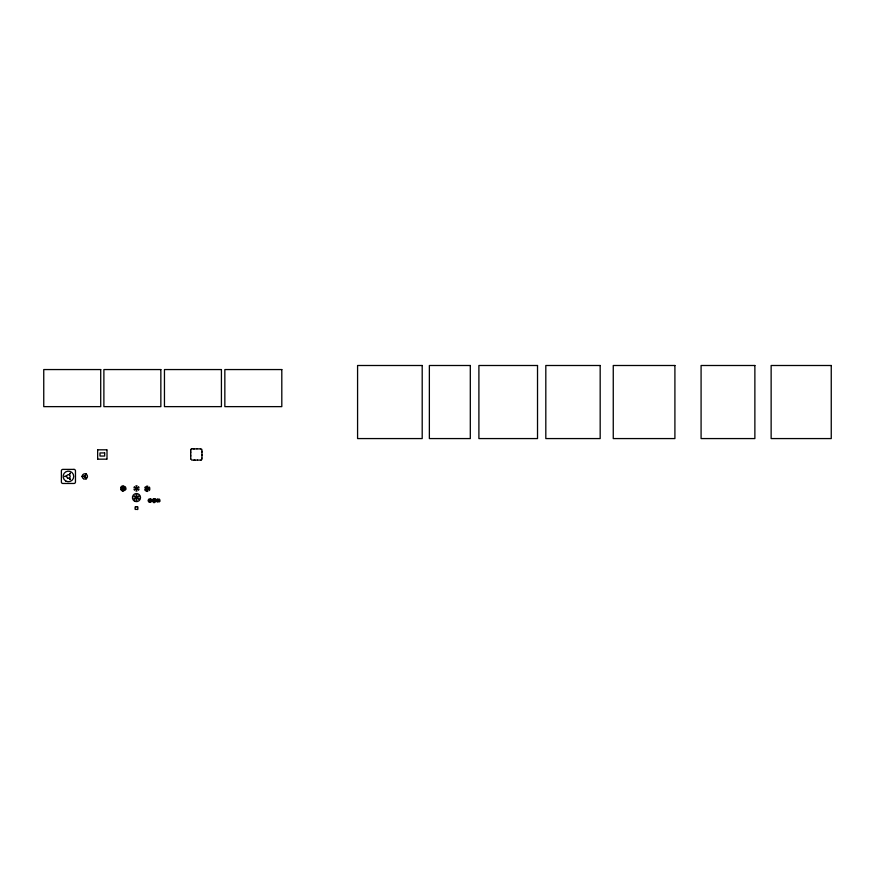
<?xml version="1.0" encoding="UTF-8"?>
<svg xmlns="http://www.w3.org/2000/svg" width="875" height="875" viewBox="0 0 875 875"><rect width="100%" height="100%" fill="white"/><g stroke="black" fill="none" stroke-linecap="round" stroke-linejoin="round"><path stroke-width="1.31" d="M124.578 487.539L124.578 489.344M137.867 507.227L137.867 509.031M190.728 458.73L190.848 459.408M190.739 450.1L190.739 451.73M190.739 452.67L190.739 455.164M190.728 451.872L190.739 452.594M190.739 456.105L190.739 458.598M190.728 455.295L190.739 456.017M201.961 452.047L201.972 451.303M201.961 451.183L201.808 449.291M201.961 454.617L201.961 452.123M201.961 458.052L201.961 455.558M201.961 455.47L201.972 454.727M125.759 489.125L125.016 488.666M200.736 460.097L197.542 460.097M122.325 489.606L121.734 490.011M124.545 487.692L124.567 489.212M191.986 448.809L193.484 448.886M146.683 487.397L146.475 486.752M124.359 489.027L124.48 488.786A1.323 1.323 0 0 1 122.598 489.595L122.413 489.781M148.706 488.589L149.373 488.425M201.622 459.758L200.987 460.086M137.791 488.698L137.78 488.72A1.323 1.323 0 0 1 137.506 489.256L136.763 489.727A1.323 1.323 0 0 1 136.161 489.705L136.084 489.694M137.791 497.864L137.78 497.886A1.323 1.323 0 0 1 137.506 498.422L136.763 498.881A1.323 1.323 0 0 1 136.161 498.87L136.084 498.859M70.142 473.134L69.3 474.589L70.416 473.288M86.1 474.042L85.444 475.18L86.231 474.119M135.57 487.441L135.537 487.484A1.323 1.323 0 0 0 135.242 487.944L135.242 488.895A1.323 1.323 0 0 0 135.527 489.344L135.581 489.42M135.57 496.606L135.537 496.639A1.323 1.323 0 0 0 135.242 497.109L135.242 498.061A1.323 1.323 0 0 0 135.527 498.498L135.581 498.575M136.708 506.953L135.614 506.734M191.1 449.203L191.734 448.897M122.653 489.639L123.484 489.65M190.991 449.323L190.739 449.991M201.698 459.67L201.972 458.161M122.675 488.644L123.058 487.517M122.784 487.823L121.308 487.616L121.308 489.234L124.173 489.234L124.173 487.113M122.795 488.567L122.259 489.541M123.025 488.272L124.327 488.425M123.725 487.627L124.797 488.02M123.616 488.272L124.162 487.517M123.517 489.038L123.452 489.913M123.484 489.355L124.425 488.633L124.184 487.834M123.659 489.913L124.797 488.764M157.062 501.32L157.752 500.631M158.572 500.336L159.261 499.647M122.084 487.091L122.095 487.069A1.663 1.663 0 0 1 122.38 486.883A1.75 1.75 0 0 0 122.391 489.967M122.172 487.43L122.675 488.195M193.594 448.875L194.338 448.886M197.017 448.875L200.342 448.886M149.373 489.136L148.761 489.059M194.425 448.875L196.908 448.886M200.419 448.875L201.162 448.941M194.02 460.097L191.57 460.053M194.884 460.097L194.108 460.097M197.455 460.097L194.961 460.097M146.475 490.809L146.694 490.197M125.322 487.933L124.884 488.611M135.614 509.491L136.763 509.338M122.839 487.145L123.517 487.145L122.981 489.606M136.084 487.145L136.106 487.145A1.323 1.323 0 0 1 136.686 487.113L137.506 487.583A1.323 1.323 0 0 1 137.758 488.053L137.78 488.119M136.084 496.3L136.106 496.3A1.323 1.323 0 0 1 136.686 496.267L137.506 496.748A1.323 1.323 0 0 1 137.758 497.219L137.78 497.284M97.836 449.816L106.816 449.816M97.836 459.167L106.816 459.167M64.717 476.273L66.402 476.273L64.717 476.591M82.108 476.35L83.431 476.35L82.108 476.503M122.467 486.861L123.944 486.861A1.75 1.75 0 0 1 124.02 489.967L122.467 489.978M124.294 488.239L125.136 488.611L123.9 488.447M122.992 488.786L122.227 488.786L122.97 488.808M122.839 489.705L123.517 489.694M123.747 489.803L124.359 489.803M150.675 498.925L149.198 498.925A1.75 1.75 0 0 0 149.111 502.02L150.675 502.042M154.788 498.925L153.311 498.925A1.75 1.75 0 0 0 153.223 502.02L154.788 502.042M157.795 498.925L157.423 498.925A1.75 1.75 0 0 0 156.625 499.647M149.22 499.603L150.413 499.866M149.417 500.314L150.095 500.314M150.172 500.817L150.894 500.817M157.795 502.042L157.423 502.042A1.75 1.75 0 0 1 156.625 501.309M137.025 506.723L137.648 506.723M137.025 509.502L137.648 509.502M123.769 489.759L124.327 489.355L123.539 489.027M122.281 487.036L122.938 487.408M122.861 489.705L122.894 487.145A1.323 1.323 0 0 0 122.062 489.103M122.5 490.952L122.544 490.175M124.556 487.156L123.823 487.233A1.323 1.323 0 0 1 124.381 487.812L124.294 487.703M124.348 487.102L124.327 487.091A1.663 1.663 0 0 0 123.933 486.883M158.572 500.631L159.261 501.32M157.062 499.647L157.752 500.336M149.483 501.922L148.389 500.839L149.461 501.977M121.866 489.541L121.811 487.255M86.242 478.734L85.586 477.586L86.111 478.811M69.65 478.22L70.361 479.445M69.388 478.373L70.087 479.598M159.72 501.222L159.72 499.745A1.75 1.75 0 0 0 158.988 498.947M159.534 499.767L159.534 501.189M156.789 499.767L156.789 501.189M156.603 499.745L156.603 501.222M154.514 501.353L154.514 502.6L153.584 502.6L153.584 501.353M135.089 506.942L135.089 507.708M135.089 508.517L135.089 509.283M124.764 487.681L124.764 489.158M123.67 489.289L123.67 490.536L122.741 490.536L122.741 489.289M121.647 487.681L121.647 489.158M107.002 450.002L107.002 458.981M97.65 450.002L97.65 458.981M125.18 486.664A2.636 2.636 0 0 1 125.136 490.23M123.758 491.006A2.636 2.636 0 0 1 120.695 489.191M120.706 487.616A2.636 2.636 0 0 1 123.834 485.855M159.698 501.309A1.75 1.75 0 0 1 158.988 502.02M154.875 498.947A1.75 1.75 0 0 1 154.875 502.02M150.763 498.947A1.75 1.75 0 0 1 150.763 502.02M139.027 489.169A2.636 2.636 0 0 1 138.414 490.241M137.036 491.006A2.636 2.636 0 0 1 135.931 491.006M134.586 490.252A2.636 2.636 0 0 1 133.973 489.202M133.984 487.616A2.636 2.636 0 0 1 134.542 486.653M135.866 485.866A2.636 2.636 0 0 1 137.102 485.866M138.458 486.664A2.636 2.636 0 0 1 139.005 487.616M139.027 498.323A2.636 2.636 0 0 1 138.414 499.395M137.036 500.172A2.636 2.636 0 0 1 135.931 500.161M134.586 499.406A2.636 2.636 0 0 1 133.973 498.356M133.984 496.781A2.636 2.636 0 0 1 134.542 495.808M135.866 495.02A2.636 2.636 0 0 1 137.102 495.02M138.458 495.83A2.636 2.636 0 0 1 139.005 496.77M149.833 489.333A2.636 2.636 0 0 1 149.166 490.602M147.787 491.367A2.636 2.636 0 0 1 146.333 491.258M145.48 490.744A2.636 2.636 0 0 1 144.725 489.562M144.736 487.977A2.636 2.636 0 0 1 145.436 486.872M146.442 486.281A2.636 2.636 0 0 1 147.864 486.227M149.22 487.025A2.636 2.636 0 0 1 149.855 488.338M148.553 488.994A1.323 1.323 0 0 1 146.759 490.022M146.398 489.814A1.323 1.323 0 0 1 146.398 487.747M146.759 487.539A1.323 1.323 0 0 1 148.553 488.578M135.592 497.547C137.802 500.423 137.2 494.484 135.592 497.492M135.592 488.392C137.802 491.269 137.2 485.319 135.592 488.327M146.355 488.753C148.619 491.619 147.941 485.592 146.355 488.753M83.945 476.361C84.777 478.231 87.172 475.902 84.142 476.973C83.912 474.775 87.27 475.913 83.956 476.262M422.198 365.498L357.58 365.498L357.58 438.572L422.198 438.572L422.198 365.498M470.302 365.498L429.363 365.498L429.363 438.572L470.302 438.572L470.302 365.498M537.523 365.498L478.898 365.498L478.898 438.572L537.523 438.572L537.523 365.498M600.173 365.498L545.814 365.498L545.814 438.572L600.173 438.572L600.173 365.498M674.909 365.498L613.255 365.498L613.255 438.572L674.909 438.572L674.909 365.498M754.873 365.498L701.083 365.498L701.083 438.572L754.873 438.572L754.873 365.498M831.25 365.498L771.137 365.498L771.137 438.572L831.25 438.572L831.25 365.498M100.712 369.556L43.75 369.556L43.75 406.634L100.712 406.634L100.712 369.556M160.847 369.556L103.884 369.556L103.884 406.634L160.847 406.634L160.847 369.556M221.419 369.556L164.456 369.556L164.456 406.634L221.419 406.634L221.419 369.556M281.805 369.556L224.842 369.556L224.842 406.634L281.805 406.634L281.805 369.556M104.661 452.933L99.991 452.933L99.991 456.05L104.661 456.05L104.661 452.933M74.003 469.383L62.847 469.383A1.466 1.466 0 0 0 61.381 470.848L61.381 482.005A1.466 1.466 0 0 0 62.847 483.47L74.003 483.47A1.466 1.466 0 0 0 75.469 482.005L75.469 470.848A1.466 1.466 0 0 0 74.003 469.383M155.017 499.177L153.836 499.177L153.836 501.287L153.77 499.669L152.152 499.669L152.152 501.287L155.017 501.287L155.017 499.177M155.772 500.292L155.148 500.664L155.739 500.292M83.497 478.723A2.647 2.647 0 0 0 87.467 476.427A2.647 2.647 0 0 0 83.497 474.13A2.647 2.647 0 0 0 83.497 478.723M65.778 481.009A5.294 5.294 0 0 0 73.73 476.427A5.294 5.294 0 0 0 65.778 471.844A5.294 5.294 0 0 0 65.778 481.009M67.55 477.936A1.75 1.75 0 0 0 70.175 476.427A1.75 1.75 0 0 0 67.55 474.917A1.75 1.75 0 0 0 67.55 477.936M134.455 501.091A4.047 4.047 0 0 0 140.525 497.58A4.047 4.047 0 0 0 134.455 494.069A4.047 4.047 0 0 0 134.455 501.091"/></g></svg>
